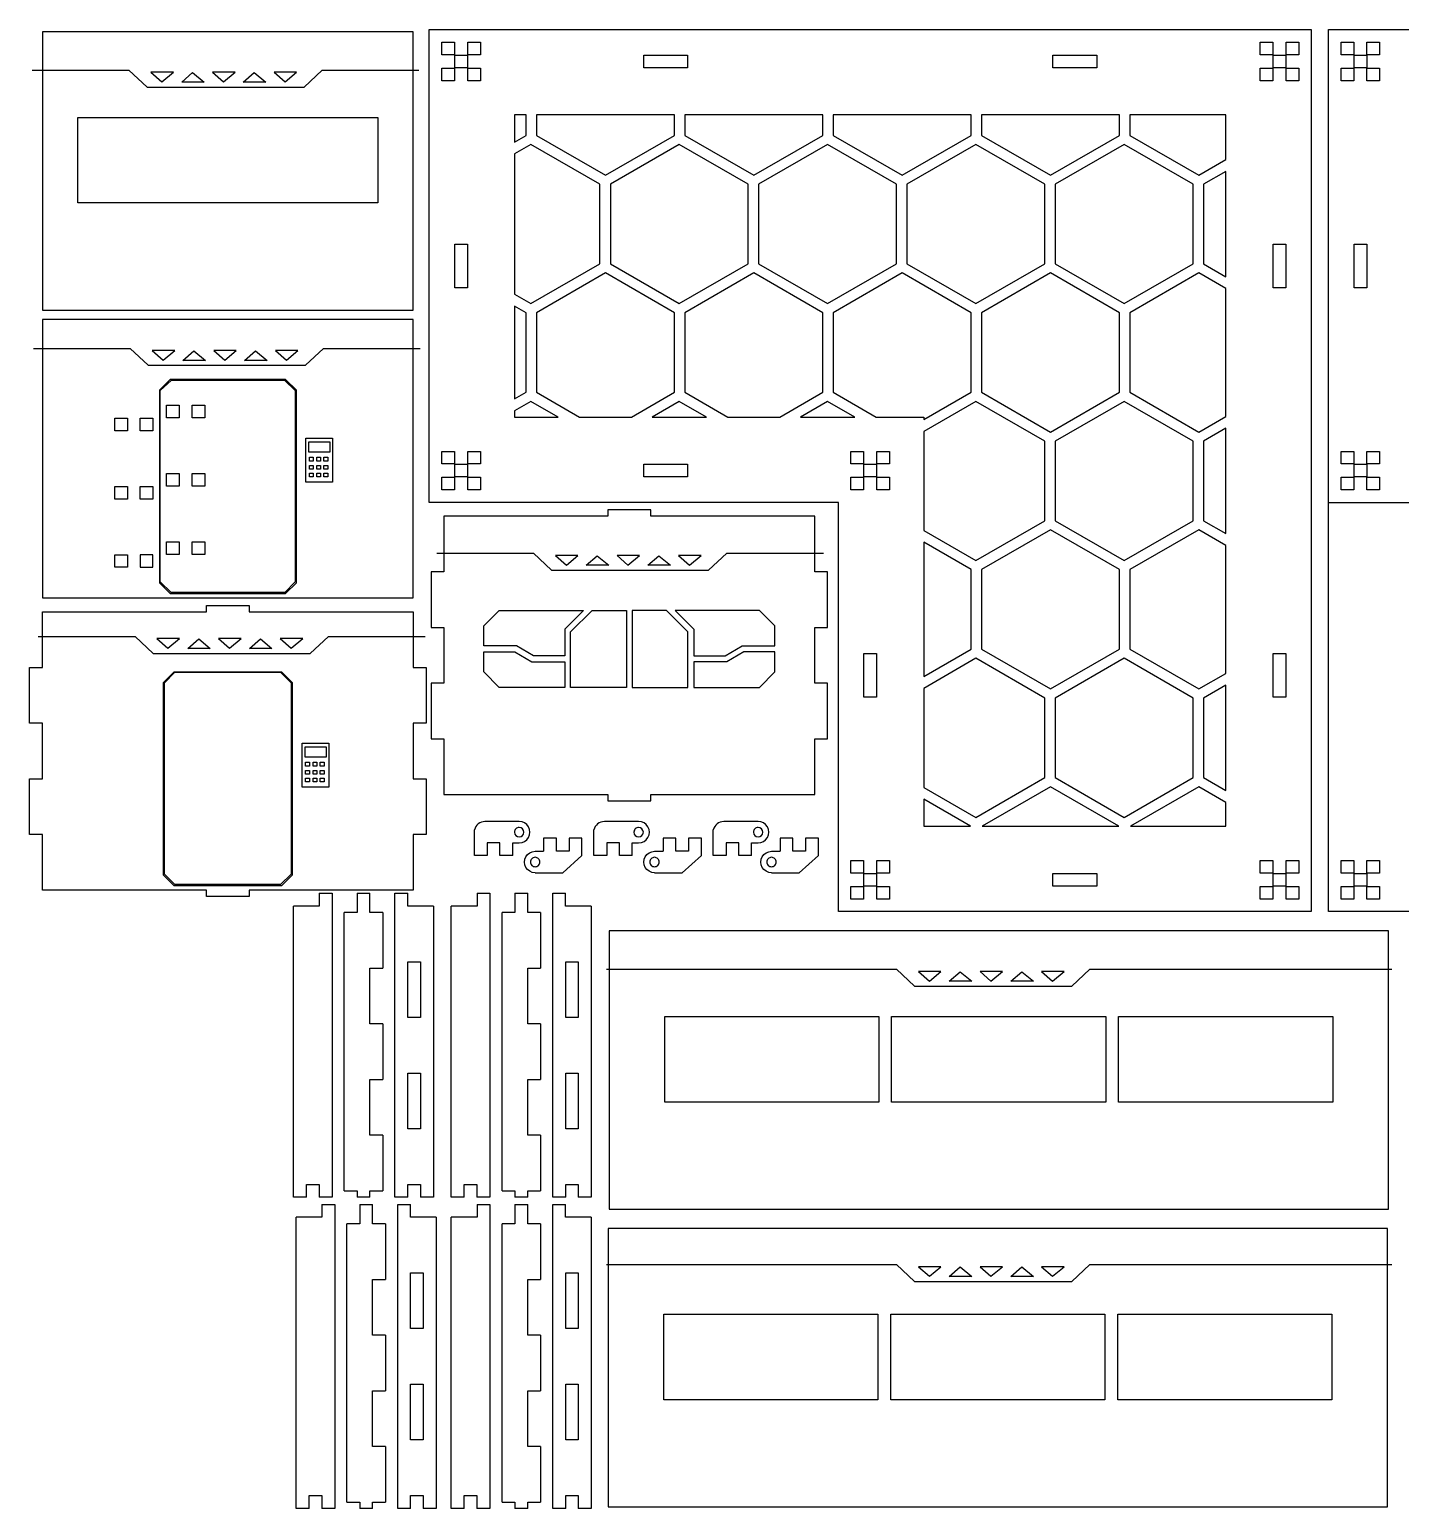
# Model space of a CAD drawing. Extents: x 74 to 584, y 66 to 413.
# Drawn here: x 73.7 to 393.8, y 67.6 to 413 of the extents above; entities that cross this region are included whole.
import ezdxf

# ---------------------------------------------------------------- set-up
doc = ezdxf.new("R2010")
doc.units = 0
for name, color, linetype in [('Découpe_1', 7, 'CONTINUOUS'), ('Découpe_2', 7, 'CONTINUOUS'), ('Découpe_3', 7, 'CONTINUOUS'), ('Découpe_4', 7, 'CONTINUOUS'), ('Gravure', 7, 'CONTINUOUS')]:
    doc.layers.add(name, color=color, linetype=linetype)

msp = doc.modelspace()

# ---------------------------------------------------------------- linework, layer by layer
at = {"layer": 'Découpe_1', "color": 5}
for points in [[(169.95, 410.05), (172.8996, 410.05)], [(172.8996, 407.1), (169.95, 407.1), (169.95, 410.05)], [(172.8996, 410.05), (172.8996, 407.1)], [(175.9996, 410.05), (178.9496, 410.05)], [(175.9996, 407.1), (175.9996, 410.05)], [(178.9496, 410.05), (178.9496, 407.1), (175.9996, 407.1)], [(361.0496, 410.05), (363.9996, 410.05)], [(361.0496, 407.1), (361.0496, 410.05)], [(363.9996, 410.05), (363.9996, 407.1)], [(367.0996, 410.05), (370.0496, 410.05)], [(367.0996, 407.1), (367.0996, 410.05)], [(370.0496, 410.05), (370.0496, 407.1)], [(379.95, 410.05), (382.9, 410.05)], [(382.9, 407.1), (379.95, 407.1), (379.95, 410.05)], [(382.9, 410.05), (382.9, 407.1)], [(386, 410.05), (388.95, 410.05)], [(386, 407.1), (386, 410.05)], [(388.95, 410.05), (388.95, 407.1), (386, 407.1)], [(172.9746, 404.075), (172.9746, 407.025)], [(172.9746, 407.025), (175.9246, 407.025), (175.9246, 404.075)], [(217.1246, 407.025), (227.3246, 407.025)], [(217.1246, 404.075), (217.1246, 407.025)], [(227.3246, 407.025), (227.3246, 404.075)], [(312.6746, 404.075), (312.6746, 407.025)], [(312.6746, 407.025), (322.8746, 407.025)], [(322.8746, 407.025), (322.8746, 404.075)], [(363.9996, 407.1), (361.0496, 407.1)], [(364.0746, 407.025), (367.0246, 407.025)], [(364.0746, 404.075), (364.0746, 407.025)], [(367.0246, 407.025), (367.0246, 404.075), (364.0746, 404.075)], [(370.0496, 407.1), (367.0996, 407.1)], [(382.975, 404.075), (382.975, 407.025)], [(382.975, 407.025), (385.925, 407.025), (385.925, 404.075)], [(169.95, 404), (172.8996, 404)], [(169.95, 401.05), (169.95, 404)], [(172.8996, 404), (172.8996, 401.05), (169.95, 401.05)], [(175.9246, 404.075), (172.9746, 404.075)], [(175.9996, 401.05), (175.9996, 404)], [(175.9996, 404), (178.9496, 404), (178.9496, 401.05)], [(178.9496, 401.05), (175.9996, 401.05)], [(227.3246, 404.075), (217.1246, 404.075)], [(322.8746, 404.075), (312.6746, 404.075)], [(361.0496, 401.05), (361.0496, 404)], [(361.0496, 404), (363.9996, 404), (363.9996, 401.05)], [(363.9996, 401.05), (361.0496, 401.05)], [(367.0996, 404), (370.0496, 404)], [(367.0996, 401.05), (367.0996, 404)], [(370.0496, 404), (370.0496, 401.05), (367.0996, 401.05)], [(379.95, 404), (382.9, 404)], [(379.95, 401.05), (379.95, 404)], [(382.9, 404), (382.9, 401.05), (379.95, 401.05)], [(385.925, 404.075), (382.975, 404.075)], [(386, 401.05), (386, 404)], [(386, 404), (388.95, 404), (388.95, 401.05)], [(388.95, 401.05), (386, 401.05)], [(172.9746, 362.875), (175.9246, 362.875)], [(172.9746, 352.675), (172.9746, 362.875)], [(175.9246, 362.875), (175.9246, 352.675)], [(364.0746, 362.875), (367.0246, 362.875)], [(364.0746, 352.675), (364.0746, 362.875)], [(367.0246, 362.875), (367.0246, 352.675)], [(382.975, 362.875), (385.925, 362.875)], [(382.975, 352.675), (382.975, 362.875)], [(385.925, 362.875), (385.925, 352.675)], [(175.9246, 352.675), (172.9746, 352.675)], [(367.0246, 352.675), (364.0746, 352.675)], [(385.925, 352.675), (382.975, 352.675)], [(105.650049, 325.278223), (108.650069, 325.278223)], [(105.650049, 322.328223), (105.650049, 325.278223)], [(108.650069, 325.278223), (108.650069, 322.328223)], [(111.650089, 322.328223), (111.650089, 325.278223)], [(111.650089, 325.278223), (114.650109, 325.278223)], [(114.650109, 325.278223), (114.650109, 322.328223)], [(93.591056, 322.26328), (96.541056, 322.26328)], [(93.591056, 319.31326), (93.591056, 322.26328)], [(96.541056, 322.26328), (96.541056, 319.31326)], [(99.541056, 322.26328), (102.49104, 322.26328)], [(99.541056, 319.31326), (99.541056, 322.26328)], [(102.49104, 322.26328), (102.49104, 319.31326)], [(108.650069, 322.328223), (105.650049, 322.328223)], [(114.650109, 322.328223), (111.650089, 322.328223)], [(96.541056, 319.31326), (93.591056, 319.31326)], [(102.49104, 319.31326), (99.541056, 319.31326)], [(169.95, 311.55), (169.95, 314.5), (172.8996, 314.5)], [(172.8996, 314.5), (172.8996, 311.55)], [(175.9996, 311.55), (175.9996, 314.5)], [(175.9996, 314.5), (178.9496, 314.5), (178.9496, 311.55)], [(265.49961, 314.5), (268.44961, 314.5)], [(265.49961, 311.55), (265.49961, 314.5)], [(268.44961, 314.5), (268.44961, 311.55), (265.49961, 311.55)], [(271.54961, 311.55), (271.54961, 314.5)], [(271.54961, 314.5), (274.49961, 314.5), (274.49961, 311.55)], [(379.95, 311.55), (379.95, 314.5), (382.9, 314.5)], [(382.9, 314.5), (382.9, 311.55)], [(386, 311.55), (386, 314.5)], [(386, 314.5), (388.95, 314.5), (388.95, 311.55)], [(172.8996, 311.55), (169.95, 311.55)], [(172.9746, 308.525), (172.9746, 311.475), (175.9246, 311.475)], [(175.9246, 311.475), (175.9246, 308.525)], [(178.9496, 311.55), (175.9996, 311.55)], [(217.1246, 308.525), (217.1246, 311.475)], [(217.1246, 311.475), (227.3246, 311.475)], [(227.3246, 311.475), (227.3246, 308.525)], [(268.52461, 308.525), (268.52461, 311.475)], [(268.52461, 311.475), (271.47461, 311.475), (271.47461, 308.525)], [(274.49961, 311.55), (271.54961, 311.55)], [(382.9, 311.55), (379.95, 311.55)], [(382.975, 308.525), (382.975, 311.475), (385.925, 311.475)], [(385.925, 311.475), (385.925, 308.525)], [(388.95, 311.55), (386, 311.55)], [(105.650049, 309.328223), (108.650069, 309.328223)], [(105.650049, 306.378223), (105.650049, 309.328223)], [(108.650069, 309.328223), (108.650069, 306.378223)], [(111.650089, 309.328223), (114.650109, 309.328223)], [(111.650089, 306.378223), (111.650089, 309.328223)], [(114.650109, 309.328223), (114.650109, 306.378223)], [(169.95, 308.45), (172.8996, 308.45)], [(169.95, 305.5), (169.95, 308.45)], [(172.8996, 308.45), (172.8996, 305.5)], [(175.9246, 308.525), (172.9746, 308.525)], [(175.9996, 308.45), (178.9496, 308.45)], [(178.9496, 308.45), (178.9496, 305.5), (175.9996, 305.5), (175.9996, 308.45)], [(227.3246, 308.525), (217.1246, 308.525)], [(265.49961, 305.5), (265.49961, 308.45)], [(265.49961, 308.45), (268.44961, 308.45), (268.44961, 305.5)], [(271.47461, 308.525), (268.52461, 308.525)], [(271.54961, 305.5), (271.54961, 308.45), (274.49961, 308.45)], [(274.49961, 308.45), (274.49961, 305.5)], [(379.95, 305.5), (379.95, 308.45)], [(379.95, 308.45), (382.9, 308.45), (382.9, 305.5)], [(385.925, 308.525), (382.975, 308.525)], [(386, 308.45), (388.95, 308.45)], [(388.95, 305.5), (386, 305.5), (386, 308.45)], [(388.95, 308.45), (388.95, 305.5)], [(93.591056, 306.31326), (96.541056, 306.31326)], [(93.591056, 303.36326), (93.591056, 306.31326)], [(96.541056, 306.31326), (96.541056, 303.36326)], [(99.541056, 306.31326), (102.49104, 306.31326)], [(99.541056, 303.36326), (99.541056, 306.31326)], [(102.49104, 306.31326), (102.49104, 303.36326)], [(108.650069, 306.378223), (105.650049, 306.378223)], [(114.650109, 306.378223), (111.650089, 306.378223)], [(172.8996, 305.5), (169.95, 305.5)], [(268.44961, 305.5), (265.49961, 305.5)], [(274.49961, 305.5), (271.54961, 305.5)], [(382.9, 305.5), (379.95, 305.5)], [(96.541056, 303.36326), (93.591056, 303.36326)], [(102.49104, 303.36326), (99.541056, 303.36326)], [(93.591056, 290.36326), (96.541056, 290.36326)], [(93.591056, 287.41326), (93.591056, 290.36326)], [(96.541056, 290.36326), (96.541056, 287.41326)], [(99.541056, 287.41326), (102.49104, 287.41326), (102.49104, 290.36326), (99.541056, 290.36326), (99.541056, 287.41326)], [(105.650049, 293.378223), (108.650069, 293.378223)], [(105.650049, 290.428223), (105.650049, 293.378223)], [(108.650069, 290.428223), (105.650049, 290.428223)], [(108.650069, 293.378223), (108.650069, 290.428223)], [(111.650089, 293.378223), (114.650109, 293.378223)], [(111.650089, 290.428223), (111.650089, 293.378223)], [(114.650109, 290.428223), (111.650089, 290.428223)], [(114.650109, 293.378223), (114.650109, 290.428223)], [(96.541056, 287.41326), (93.591056, 287.41326)], [(183.34694, 277.36487), (179.74324, 273.76117)], [(183.34694, 277.36487), (203.06334, 277.36487)], [(203.06334, 277.36487), (198.64324, 272.94477)], [(200.04324, 272.36487), (205.04324, 277.36487)], [(205.04324, 277.36487), (213.04324, 277.36487)], [(213.04324, 277.36487), (213.04324, 259.36487)], [(222.44324, 277.36487), (214.44324, 277.36487)], [(214.44324, 277.36487), (214.44324, 259.36487)], [(227.44324, 272.36487), (222.44324, 277.36487)], [(244.13954, 277.36487), (224.42314, 277.36487)], [(224.42314, 277.36487), (228.84324, 272.94477)], [(244.13954, 277.36487), (247.74324, 273.76117)], [(187.38014, 269.06487), (179.74324, 269.06487), (179.74324, 273.76117)], [(198.64324, 272.94477), (198.64324, 266.76487)], [(228.84324, 272.94477), (228.84324, 266.76487)], [(247.74324, 269.06487), (247.74324, 273.76117)], [(200.04324, 259.36487), (200.04324, 272.36487)], [(227.44324, 259.36487), (227.44324, 272.36487)], [(179.74324, 267.66487), (187.00634, 267.66487)], [(179.74324, 262.96857), (179.74324, 267.66487)], [(187.00634, 267.66487), (191.00634, 265.36487)], [(191.38014, 266.76487), (187.38014, 269.06487)], [(198.64324, 266.76487), (191.38014, 266.76487)], [(228.84324, 266.76487), (236.10634, 266.76487), (240.10634, 269.06487)], [(240.48014, 267.66487), (236.48014, 265.36487)], [(240.10634, 269.06487), (247.74324, 269.06487)], [(247.74324, 267.66487), (240.48014, 267.66487)], [(247.74324, 262.96857), (247.74324, 267.66487)], [(268.52461, 267.325), (271.47461, 267.325)], [(268.52461, 257.125), (268.52461, 267.325)], [(271.47461, 267.325), (271.47461, 257.125)], [(364.0746, 257.125), (364.0746, 267.325)], [(364.0746, 267.325), (367.0246, 267.325)], [(367.0246, 267.325), (367.0246, 257.125)], [(179.74324, 262.96857), (183.34694, 259.36487)], [(191.00634, 265.36487), (198.64324, 265.36487)], [(198.64324, 265.36487), (198.64324, 259.36487)], [(228.84324, 265.36487), (228.84324, 259.36487)], [(236.48014, 265.36487), (228.84324, 265.36487)], [(247.74324, 262.96857), (244.13954, 259.36487)], [(198.64324, 259.36487), (183.34694, 259.36487)], [(213.04324, 259.36487), (200.04324, 259.36487)], [(214.44324, 259.36487), (227.44324, 259.36487)], [(228.84324, 259.36487), (244.13954, 259.36487)], [(271.47461, 257.125), (268.52461, 257.125)], [(367.0246, 257.125), (364.0746, 257.125)], [(265.49961, 216), (265.49961, 218.95), (268.44961, 218.95)], [(268.44961, 218.95), (268.44961, 216)], [(271.54961, 216), (271.54961, 218.95)], [(271.54961, 218.95), (274.49961, 218.95), (274.49961, 216)], [(361.0496, 216), (361.0496, 218.95)], [(361.0496, 218.95), (363.9996, 218.95), (363.9996, 216)], [(367.0996, 216), (367.0996, 218.95)], [(367.0996, 218.95), (370.0496, 218.95), (370.0496, 216)], [(379.95, 216), (379.95, 218.95), (382.9, 218.95)], [(382.9, 218.95), (382.9, 216)], [(386, 216), (386, 218.95)], [(386, 218.95), (388.95, 218.95), (388.95, 216)], [(268.44961, 216), (265.49961, 216)], [(268.52461, 215.925), (271.47461, 215.925)], [(271.47461, 212.975), (268.52461, 212.975), (268.52461, 215.925)], [(271.47461, 215.925), (271.47461, 212.975)], [(274.49961, 216), (271.54961, 216)], [(312.6746, 215.925), (322.8746, 215.925)], [(312.6746, 212.975), (312.6746, 215.925)], [(322.8746, 215.925), (322.8746, 212.975)], [(363.9996, 216), (361.0496, 216)], [(364.0746, 215.925), (367.0246, 215.925)], [(364.0746, 212.975), (364.0746, 215.925)], [(367.0246, 215.925), (367.0246, 212.975), (364.0746, 212.975)], [(370.0496, 216), (367.0996, 216)], [(382.9, 216), (379.95, 216)], [(382.975, 212.975), (382.975, 215.925), (385.925, 215.925)], [(385.925, 215.925), (385.925, 212.975)], [(388.95, 216), (386, 216)], [(265.49961, 212.9), (268.44961, 212.9)], [(268.44961, 209.95), (265.49961, 209.95), (265.49961, 212.9)], [(268.44961, 212.9), (268.44961, 209.95)], [(271.54961, 209.95), (271.54961, 212.9), (274.49961, 212.9)], [(274.49961, 212.9), (274.49961, 209.95)], [(322.8746, 212.975), (312.6746, 212.975)], [(361.0496, 212.9), (363.9996, 212.9)], [(361.0496, 209.95), (361.0496, 212.9)], [(363.9996, 212.9), (363.9996, 209.95), (361.0496, 209.95)], [(367.0996, 212.9), (370.0496, 212.9)], [(367.0996, 209.95), (367.0996, 212.9)], [(370.0496, 212.9), (370.0496, 209.95), (367.0996, 209.95)], [(379.95, 209.95), (379.95, 212.9)], [(379.95, 212.9), (382.9, 212.9), (382.9, 209.95)], [(385.925, 212.975), (382.975, 212.975)], [(386, 212.9), (388.95, 212.9)], [(388.95, 209.95), (386, 209.95), (386, 212.9)], [(388.95, 212.9), (388.95, 209.95)], [(274.49961, 209.95), (271.54961, 209.95)], [(382.9, 209.95), (379.95, 209.95)]]:
    msp.add_lwpolyline(points, dxfattribs=at)
for points in [[(84.991056, 392.5), (154.99067, 392.5), (154.99067, 372.5), (84.991056, 372.5), (84.991056, 392.5)], [(107.62525, 262.900454), (132.29274, 262.900454), (134.759495, 260.420407), (134.759495, 215.779568), (132.29274, 213.299521), (107.62525, 213.299521), (105.158498, 215.779568), (105.158498, 260.420407), (107.62525, 262.900454)], [(272, 162.5), (222, 162.5), (222, 182.5), (272, 182.5), (272, 162.5)], [(325, 162.5), (275, 162.5), (275, 182.5), (325, 182.5), (325, 162.5)], [(328, 162.5), (328, 182.5), (378, 182.5), (378, 162.5), (328, 162.5)], [(221.78381, 112.98294), (271.78354, 112.98294), (271.78354, 92.98294), (221.78381, 92.98294), (221.78381, 112.98294)], [(274.78354, 112.98294), (324.78354, 112.98294), (324.78354, 92.98294), (274.78354, 92.98294), (274.78354, 112.98294)], [(327.78354, 92.98294), (327.78354, 112.98294), (377.78354, 112.98294), (377.78354, 92.98294), (327.78354, 92.98294)]]:
    msp.add_lwpolyline(points, close=True, dxfattribs=at)
at = {"layer": 'Découpe_2', "color": 6}
for points in [[(163.29061, 347.5), (163.29061, 347.5)], [(133.29083, 281.51276), (106.79102, 281.51276), (104.19102, 284.01276), (104.20002, 328.677764), (106.80002, 331.11284), (133.21754, 331.11284), (135.69083, 328.677764), (135.69083, 284.01276), (133.29083, 281.51276)], [(107.491, 263.00658), (132.4908, 263.00658), (134.99079, 260.50658), (134.99079, 215.50658), (132.4908, 213.00658), (107.491, 213.00658), (104.99102, 215.50658), (104.99102, 260.50658), (107.491, 263.00658)], [(209, 202.5), (209, 202.5)], [(208.78391, 132.98294), (208.78391, 132.98294)]]:
    msp.add_lwpolyline(points, close=True, dxfattribs=at)
for points in [[(188.033487, 228.0404), (180.022187, 228.0404)], [(215.919933, 228.0404), (207.908633, 228.0404)], [(243.806368, 228.0404), (235.795068, 228.0404)], [(186.533487, 220.0904), (183.533487, 220.0904), (183.533487, 223.0404), (180.583487, 223.0404), (180.583487, 220.0904), (177.583487, 220.0904), (177.583487, 226.0904)], [(214.419933, 220.0904), (211.419933, 220.0904), (211.419933, 223.0404), (208.469933, 223.0404), (208.469933, 220.0904), (205.469933, 220.0904), (205.469933, 226.0904)], [(242.306368, 220.0904), (239.306368, 220.0904), (239.306368, 223.0404), (236.356368, 223.0404), (236.356368, 220.0904), (233.356368, 220.0904), (233.356368, 226.0904)], [(186.533487, 223.0404), (188.033487, 223.0404)], [(186.533487, 220.0904), (186.533487, 223.0404)], [(191.736775, 221.08431), (193.736775, 221.08431)], [(193.736775, 224.13431), (193.736775, 221.08431)], [(196.736775, 224.13431), (193.736775, 224.13431)], [(196.736775, 221.08431), (196.736775, 224.13431)], [(199.686775, 221.08431), (196.736775, 221.08431)], [(199.686775, 224.13431), (199.686775, 221.08431)], [(202.686775, 224.13431), (199.686775, 224.13431)], [(202.686775, 220.08431), (202.686775, 224.13431)], [(214.419933, 223.0404), (215.919933, 223.0404)], [(214.419933, 220.0904), (214.419933, 223.0404)], [(219.623218, 221.08431), (221.623218, 221.08431)], [(221.623218, 224.13431), (221.623218, 221.08431)], [(224.623218, 224.13431), (221.623218, 224.13431)], [(224.623218, 221.08431), (224.623218, 224.13431)], [(227.573218, 221.08431), (224.623218, 221.08431)], [(227.573218, 224.13431), (227.573218, 221.08431)], [(230.573218, 224.13431), (227.573218, 224.13431)], [(230.573218, 220.08431), (230.573218, 224.13431)], [(242.306368, 223.0404), (243.806368, 223.0404)], [(242.306368, 220.0904), (242.306368, 223.0404)], [(246.945212, 221.08431), (248.945212, 221.08431)], [(248.945212, 224.13431), (248.945212, 221.08431)], [(251.945212, 224.13431), (248.945212, 224.13431)], [(251.945212, 221.08431), (251.945212, 224.13431)], [(254.895212, 221.08431), (251.945212, 221.08431)], [(254.895212, 224.13431), (254.895212, 221.08431)], [(257.895212, 224.13431), (254.895212, 224.13431)], [(257.895212, 220.08431), (257.895212, 224.13431)], [(198.186775, 216.08431), (202.686775, 220.08431)], [(226.073218, 216.08431), (230.573218, 220.08431)], [(253.395212, 216.08431), (257.895212, 220.08431)], [(191.736775, 216.08431), (198.186775, 216.08431)], [(219.623218, 216.08431), (226.073218, 216.08431)], [(246.945212, 216.08431), (253.395212, 216.08431)], [(144.321757, 211.280152), (144.321757, 140.280152), (141.296757, 140.280152)], [(141.321757, 211.280152), (144.321757, 211.280152)], [(141.321757, 211.280152), (141.321757, 208.280152)], [(150.161688, 211.280152), (153.161688, 211.280152)], [(150.161688, 211.280152), (150.161688, 206.780152)], [(153.161688, 206.780152), (153.161688, 211.280152)], [(159.001627, 211.280152), (162.001627, 211.280152)], [(162.026627, 140.280152), (159.001627, 140.280152), (159.001627, 211.280152)], [(162.001627, 208.280152), (162.001627, 211.280152)], [(181.177031, 211.280152), (181.177031, 140.280152), (178.152031, 140.280152)], [(178.177031, 211.280152), (181.177031, 211.280152)], [(178.177031, 211.280152), (178.177031, 208.280152)], [(187.016962, 211.280152), (190.016962, 211.280152)], [(187.016962, 211.280152), (187.016962, 206.780152)], [(190.016962, 206.780152), (190.016962, 211.280152)], [(195.856901, 211.280152), (198.856901, 211.280152)], [(198.881901, 140.280152), (195.856901, 140.280152), (195.856901, 211.280152)], [(198.856901, 208.280152), (198.856901, 211.280152)], [(138.346757, 140.280152), (135.321757, 140.280152), (135.321757, 208.280152)], [(141.321757, 208.280152), (135.321757, 208.280152)], [(168.001627, 208.280152), (162.001627, 208.280152)], [(168.001627, 208.280152), (168.001627, 140.280152), (164.976627, 140.280152)], [(175.202031, 140.280152), (172.177031, 140.280152), (172.177031, 208.280152)], [(178.177031, 208.280152), (172.177031, 208.280152)], [(204.856901, 208.280152), (198.856901, 208.280152)], [(204.856901, 208.280152), (204.856901, 140.280152), (201.831901, 140.280152)], [(147.161688, 141.780152), (147.161688, 206.780152)], [(150.161688, 206.780152), (147.161688, 206.780152)], [(156.161688, 206.780152), (153.161688, 206.780152)], [(156.161688, 206.780152), (156.161688, 193.780152)], [(184.016962, 141.780152), (184.016962, 206.780152)], [(187.016962, 206.780152), (184.016962, 206.780152)], [(193.016962, 206.780152), (190.016962, 206.780152)], [(193.016962, 206.780152), (193.016962, 193.780152)], [(153.161688, 193.780152), (156.161688, 193.780152)], [(153.161688, 180.780152), (153.161688, 193.780152)], [(190.016962, 193.780152), (193.016962, 193.780152)], [(190.016962, 180.780152), (190.016962, 193.780152)], [(156.161688, 180.780152), (153.161688, 180.780152)], [(156.161688, 180.780152), (156.161688, 167.780152)], [(193.016962, 180.780152), (190.016962, 180.780152)], [(193.016962, 180.780152), (193.016962, 167.780152)], [(153.161688, 167.780152), (156.161688, 167.780152)], [(153.161688, 154.78019), (153.161688, 167.780152)], [(190.016962, 167.780152), (193.016962, 167.780152)], [(190.016962, 154.78019), (190.016962, 167.780152)], [(156.161688, 154.78019), (153.161688, 154.78019)], [(156.161688, 154.78019), (156.161688, 141.780152)], [(193.016962, 154.78019), (190.016962, 154.78019)], [(193.016962, 154.78019), (193.016962, 141.780152)], [(138.346757, 143.280152), (141.296757, 143.280152)], [(138.346757, 140.280152), (138.346757, 143.280152)], [(141.296757, 143.280152), (141.296757, 140.280152)], [(147.161688, 141.780152), (150.161688, 141.780152)], [(150.161688, 141.780152), (150.161688, 140.280152)], [(153.161688, 141.780152), (156.161688, 141.780152)], [(153.161688, 140.280152), (153.161688, 141.780152)], [(162.026627, 143.280152), (164.976627, 143.280152)], [(162.026627, 140.280152), (162.026627, 143.280152)], [(164.976627, 143.280152), (164.976627, 140.280152)], [(175.202031, 143.280152), (178.152031, 143.280152)], [(175.202031, 140.280152), (175.202031, 143.280152)], [(178.152031, 143.280152), (178.152031, 140.280152)], [(184.016962, 141.780152), (187.016962, 141.780152)], [(187.016962, 141.780152), (187.016962, 140.280152)], [(190.016962, 141.780152), (193.016962, 141.780152)], [(190.016962, 140.280152), (190.016962, 141.780152)], [(198.881901, 143.280152), (201.831901, 143.280152)], [(198.881901, 140.280152), (198.881901, 143.280152)], [(201.831901, 143.280152), (201.831901, 140.280152)], [(144.966323, 138.62365), (144.966323, 67.62365), (141.941323, 67.62365)], [(141.966323, 138.62365), (144.966323, 138.62365)], [(141.966323, 138.62365), (141.966323, 135.62365)], [(153.161688, 140.280152), (150.161688, 140.280152)], [(150.806254, 138.62365), (153.806254, 138.62365)], [(150.806254, 138.62365), (150.806254, 134.12365)], [(153.806254, 134.12365), (153.806254, 138.62365)], [(159.646193, 138.62365), (162.646193, 138.62365)], [(162.671193, 67.62365), (159.646193, 67.62365), (159.646193, 138.62365)], [(162.646193, 135.62365), (162.646193, 138.62365)], [(181.177031, 138.62365), (181.177031, 67.62365), (178.152031, 67.62365)], [(178.177031, 138.62365), (181.177031, 138.62365)], [(178.177031, 138.62365), (178.177031, 135.62365)], [(190.016962, 140.280152), (187.016962, 140.280152)], [(187.016962, 138.62365), (190.016962, 138.62365)], [(187.016962, 138.62365), (187.016962, 134.12365)], [(190.016962, 134.12365), (190.016962, 138.62365)], [(195.856901, 138.62365), (198.856901, 138.62365)], [(198.881901, 67.62365), (195.856901, 67.62365), (195.856901, 138.62365)], [(198.856901, 135.62365), (198.856901, 138.62365)], [(138.991323, 67.62365), (135.966323, 67.62365), (135.966323, 135.62365)], [(141.966323, 135.62365), (135.966323, 135.62365)], [(168.646193, 135.62365), (162.646193, 135.62365)], [(168.646193, 135.62365), (168.646193, 67.62365), (165.621193, 67.62365)], [(175.202031, 67.62365), (172.177031, 67.62365), (172.177031, 135.62365)], [(178.177031, 135.62365), (172.177031, 135.62365)], [(204.856901, 135.62365), (198.856901, 135.62365)], [(204.856901, 135.62365), (204.856901, 67.62365), (201.831901, 67.62365)], [(147.806254, 69.12365), (147.806254, 134.12365)], [(150.806254, 134.12365), (147.806254, 134.12365)], [(156.806254, 134.12365), (153.806254, 134.12365)], [(156.806254, 134.12365), (156.806254, 121.12365)], [(184.016962, 69.12365), (184.016962, 134.12365)], [(187.016962, 134.12365), (184.016962, 134.12365)], [(193.016962, 134.12365), (190.016962, 134.12365)], [(193.016962, 134.12365), (193.016962, 121.12365)], [(153.806254, 121.12365), (156.806254, 121.12365)], [(153.806254, 108.12365), (153.806254, 121.12365)], [(190.016962, 121.12365), (193.016962, 121.12365)], [(190.016962, 108.12365), (190.016962, 121.12365)], [(156.806254, 108.12365), (153.806254, 108.12365)], [(156.806254, 108.12365), (156.806254, 95.12365)], [(193.016962, 108.12365), (190.016962, 108.12365)], [(193.016962, 108.12365), (193.016962, 95.12365)], [(153.806254, 95.12365), (156.806254, 95.12365)], [(153.806254, 82.123688), (153.806254, 95.12365)], [(190.016962, 95.12365), (193.016962, 95.12365)], [(190.016962, 82.123688), (190.016962, 95.12365)], [(156.806254, 82.123688), (153.806254, 82.123688)], [(156.806254, 82.123688), (156.806254, 69.12365)], [(193.016962, 82.123688), (190.016962, 82.123688)], [(193.016962, 82.123688), (193.016962, 69.12365)], [(138.991323, 70.62365), (141.941323, 70.62365)], [(138.991323, 67.62365), (138.991323, 70.62365)], [(141.941323, 70.62365), (141.941323, 67.62365)], [(147.806254, 69.12365), (150.806254, 69.12365)], [(150.806254, 69.12365), (150.806254, 67.62365)], [(153.806254, 69.12365), (156.806254, 69.12365)], [(153.806254, 67.62365), (153.806254, 69.12365)], [(162.671193, 70.62365), (165.621193, 70.62365)], [(162.671193, 67.62365), (162.671193, 70.62365)], [(165.621193, 70.62365), (165.621193, 67.62365)], [(175.202031, 70.62365), (178.152031, 70.62365)], [(175.202031, 67.62365), (175.202031, 70.62365)], [(178.152031, 70.62365), (178.152031, 67.62365)], [(184.016962, 69.12365), (187.016962, 69.12365)], [(187.016962, 69.12365), (187.016962, 67.62365)], [(190.016962, 69.12365), (193.016962, 69.12365)], [(190.016962, 67.62365), (190.016962, 69.12365)], [(198.881901, 70.62365), (201.831901, 70.62365)], [(198.881901, 67.62365), (198.881901, 70.62365)], [(201.831901, 70.62365), (201.831901, 67.62365)], [(153.806254, 67.62365), (150.806254, 67.62365)], [(190.016962, 67.62365), (187.016962, 67.62365)]]:
    msp.add_lwpolyline(points, dxfattribs=at)
at = {"layer": 'Découpe_2', "color": 5}
for points in [[(189.133497, 225.540398), (189.133497, 225.540398)], [(217.019943, 225.540398), (217.019943, 225.540398)], [(244.906378, 225.540398), (244.906378, 225.540398)], [(190.636775, 218.584309), (190.636775, 218.584309)], [(218.523218, 218.584309), (218.523218, 218.584309)], [(245.845212, 218.584309), (245.845212, 218.584309)]]:
    msp.add_lwpolyline(points, close=True, dxfattribs=at)
for points in [[(162.026627, 182.280152), (162.026627, 195.280152)], [(162.026627, 195.280152), (164.976627, 195.280152)], [(164.976627, 195.280152), (164.976627, 182.280152)], [(198.881901, 182.280152), (198.881901, 195.280152)], [(198.881901, 195.280152), (201.831901, 195.280152)], [(201.831901, 195.280152), (201.831901, 182.280152)], [(164.976627, 182.280152), (162.026627, 182.280152)], [(201.831901, 182.280152), (198.881901, 182.280152)], [(162.026627, 169.280152), (164.976627, 169.280152)], [(162.026627, 156.28019), (162.026627, 169.280152)], [(164.976627, 169.280152), (164.976627, 156.28019)], [(198.881901, 169.280152), (201.831901, 169.280152)], [(198.881901, 156.28019), (198.881901, 169.280152)], [(201.831901, 169.280152), (201.831901, 156.28019)], [(164.976627, 156.28019), (162.026627, 156.28019)], [(201.831901, 156.28019), (198.881901, 156.28019)], [(162.671193, 109.62365), (162.671193, 122.62365)], [(162.671193, 122.62365), (165.621193, 122.62365)], [(165.621193, 122.62365), (165.621193, 109.62365)], [(198.881901, 109.62365), (198.881901, 122.62365)], [(198.881901, 122.62365), (201.831901, 122.62365)], [(201.831901, 122.62365), (201.831901, 109.62365)], [(165.621193, 109.62365), (162.671193, 109.62365)], [(201.831901, 109.62365), (198.881901, 109.62365)], [(162.671193, 96.62365), (165.621193, 96.62365)], [(162.671193, 83.623688), (162.671193, 96.62365)], [(165.621193, 96.62365), (165.621193, 83.623688)], [(198.881901, 96.62365), (201.831901, 96.62365)], [(198.881901, 83.623688), (198.881901, 96.62365)], [(201.831901, 96.62365), (201.831901, 83.623688)], [(165.621193, 83.623688), (162.671193, 83.623688)], [(201.831901, 83.623688), (198.881901, 83.623688)]]:
    msp.add_lwpolyline(points, dxfattribs=at)
at = {"layer": 'Découpe_2', "color": 6}
for points in [[(163.29061, 412.5), (134.42415, 412.5), (105.55769, 412.5), (76.691058, 412.5)], [(76.691058, 412.5), (76.691058, 390.833333), (76.691058, 369.166667), (76.691058, 347.5)], [(163.29061, 347.5), (163.29061, 369.166667), (163.29061, 390.833333), (163.29061, 412.5)], [(76.691058, 347.5), (105.55769, 347.5), (134.42415, 347.5), (163.29061, 347.5)], [(180.022187, 228.0404), (178.853403, 228.040377), (177.840619, 227.230548), (177.583487, 226.0904)], [(190.198551, 226.7904), (189.751969, 227.563903), (188.926651, 228.0404), (188.033487, 228.0404)], [(207.908633, 228.0404), (206.739849, 228.040377), (205.727065, 227.230548), (205.469933, 226.0904)], [(218.084997, 226.7904), (217.638415, 227.563903), (216.813097, 228.0404), (215.919933, 228.0404)], [(235.795068, 228.0404), (234.626284, 228.040377), (233.6135, 227.230548), (233.356368, 226.0904)], [(245.971432, 226.7904), (245.52485, 227.563903), (244.699532, 228.0404), (243.806368, 228.0404)], [(190.198551, 224.2904), (190.645132, 225.063903), (190.645132, 226.016897), (190.198551, 226.7904)], [(218.084997, 224.2904), (218.531578, 225.063903), (218.531578, 226.016897), (218.084997, 226.7904)], [(245.971432, 224.2904), (246.418013, 225.063903), (246.418013, 226.016897), (245.971432, 226.7904)], [(188.033487, 223.0404), (188.926651, 223.0404), (189.751969, 223.516897), (190.198551, 224.2904)], [(189.571711, 219.83431), (190.018293, 220.607813), (190.843611, 221.08431), (191.736775, 221.08431)], [(215.919933, 223.0404), (216.813097, 223.0404), (217.638415, 223.516897), (218.084997, 224.2904)], [(217.458154, 219.83431), (217.904736, 220.607813), (218.730054, 221.08431), (219.623218, 221.08431)], [(243.806368, 223.0404), (244.699532, 223.0404), (245.52485, 223.516897), (245.971432, 224.2904)], [(244.780148, 219.83431), (245.22673, 220.607813), (246.052048, 221.08431), (246.945212, 221.08431)], [(189.571711, 217.33431), (189.12513, 218.107813), (189.12513, 219.060807), (189.571711, 219.83431)], [(217.458154, 217.33431), (217.011573, 218.107813), (217.011573, 219.060807), (217.458154, 219.83431)], [(244.780148, 217.33431), (244.333567, 218.107813), (244.333567, 219.060807), (244.780148, 219.83431)], [(191.736775, 216.08431), (190.843611, 216.08431), (190.018293, 216.560807), (189.571711, 217.33431)], [(219.623218, 216.08431), (218.730054, 216.08431), (217.904736, 216.560807), (217.458154, 217.33431)], [(246.945212, 216.08431), (246.052048, 216.08431), (245.22673, 216.560807), (244.780148, 217.33431)], [(209, 202.5), (209, 177.39017), (209, 160.46236), (209, 137.5)], [(391, 202.5), (330.74394, 202.5), (263.52067, 202.5), (209, 202.5)], [(391, 137.5), (391, 159.16667), (391, 180.83333), (391, 202.5)], [(209, 137.5), (272.79836, 137.5), (325.93384, 137.5), (391, 137.5)], [(208.78391, 132.98294), (208.78391, 111.31627), (208.78391, 89.64961), (208.78391, 67.98294)], [(390.78354, 132.98294), (330.117, 132.98294), (269.45045, 132.98294), (208.78391, 132.98294)], [(390.78354, 67.98294), (390.78354, 89.64961), (390.78354, 111.31627), (390.78354, 132.98294)], [(208.78391, 67.98294), (269.45045, 67.98294), (330.117, 67.98294), (390.78354, 67.98294)]]:
    msp.add_open_spline(points, degree=3, dxfattribs=at)
at = {"layer": 'Découpe_2', "color": 5}
for points in [[(187.25568, 226.318215), (187.04939, 226.111925), (186.933497, 225.832136), (186.933497, 225.540398)], [(186.933497, 225.540398), (186.933497, 224.932885), (187.425984, 224.440398), (188.033497, 224.440398)], [(188.033497, 226.640398), (187.741759, 226.640398), (187.46197, 226.524505), (187.25568, 226.318215)], [(189.133497, 225.540398), (189.133497, 226.147911), (188.64101, 226.640398), (188.033497, 226.640398)], [(188.033497, 224.440398), (188.64101, 224.440398), (189.133497, 224.932885), (189.133497, 225.540398)], [(215.142126, 226.318215), (214.935836, 226.111925), (214.819943, 225.832136), (214.819943, 225.540398)], [(214.819943, 225.540398), (214.819943, 224.932885), (215.31243, 224.440398), (215.919943, 224.440398)], [(215.919943, 226.640398), (215.628205, 226.640398), (215.348416, 226.524505), (215.142126, 226.318215)], [(217.019943, 225.540398), (217.019943, 226.147911), (216.527456, 226.640398), (215.919943, 226.640398)], [(215.919943, 224.440398), (216.527456, 224.440398), (217.019943, 224.932885), (217.019943, 225.540398)], [(243.028561, 226.318215), (242.822271, 226.111925), (242.706378, 225.832136), (242.706378, 225.540398)], [(242.706378, 225.540398), (242.706378, 224.932885), (243.198865, 224.440398), (243.806378, 224.440398)], [(243.806378, 226.640398), (243.51464, 226.640398), (243.234851, 226.524505), (243.028561, 226.318215)], [(244.906378, 225.540398), (244.906378, 226.147911), (244.413891, 226.640398), (243.806378, 226.640398)], [(243.806378, 224.440398), (244.413891, 224.440398), (244.906378, 224.932885), (244.906378, 225.540398)], [(190.958958, 219.362126), (190.752668, 219.155836), (190.636775, 218.876047), (190.636775, 218.584309)], [(190.636775, 218.584309), (190.636775, 218.292571), (190.752668, 218.012782), (190.958958, 217.806492)], [(191.736775, 219.684309), (191.445037, 219.684309), (191.165248, 219.568416), (190.958958, 219.362126)], [(190.958958, 217.806492), (191.165248, 217.600202), (191.445037, 217.484309), (191.736775, 217.484309)], [(192.514592, 219.362126), (192.308302, 219.568416), (192.028513, 219.684309), (191.736775, 219.684309)], [(191.736775, 217.484309), (192.028513, 217.484309), (192.308302, 217.600202), (192.514592, 217.806492)], [(192.836775, 218.584309), (192.836775, 218.876047), (192.720882, 219.155836), (192.514592, 219.362126)], [(192.514592, 217.806492), (192.720882, 218.012782), (192.836775, 218.292571), (192.836775, 218.584309)], [(218.845401, 219.362126), (218.639111, 219.155836), (218.523218, 218.876047), (218.523218, 218.584309)], [(218.523218, 218.584309), (218.523218, 218.292571), (218.639111, 218.012782), (218.845401, 217.806492)], [(219.623218, 219.684309), (219.33148, 219.684309), (219.051691, 219.568416), (218.845401, 219.362126)], [(218.845401, 217.806492), (219.051691, 217.600202), (219.33148, 217.484309), (219.623218, 217.484309)], [(220.401035, 219.362126), (220.194745, 219.568416), (219.914956, 219.684309), (219.623218, 219.684309)], [(219.623218, 217.484309), (219.914956, 217.484309), (220.194745, 217.600202), (220.401035, 217.806492)], [(220.723218, 218.584309), (220.723218, 218.876047), (220.607325, 219.155836), (220.401035, 219.362126)], [(220.401035, 217.806492), (220.607325, 218.012782), (220.723218, 218.292571), (220.723218, 218.584309)], [(246.167395, 219.362126), (245.961105, 219.155836), (245.845212, 218.876047), (245.845212, 218.584309)], [(245.845212, 218.584309), (245.845212, 218.292571), (245.961105, 218.012782), (246.167395, 217.806492)], [(246.945212, 219.684309), (246.653474, 219.684309), (246.373685, 219.568416), (246.167395, 219.362126)], [(246.167395, 217.806492), (246.373685, 217.600202), (246.653474, 217.484309), (246.945212, 217.484309)], [(247.723029, 219.362126), (247.516739, 219.568416), (247.23695, 219.684309), (246.945212, 219.684309)], [(246.945212, 217.484309), (247.23695, 217.484309), (247.516739, 217.600202), (247.723029, 217.806492)], [(248.045212, 218.584309), (248.045212, 218.876047), (247.929319, 219.155836), (247.723029, 219.362126)], [(247.723029, 217.806492), (247.929319, 218.012782), (248.045212, 218.292571), (248.045212, 218.584309)]]:
    msp.add_open_spline(points, degree=3, dxfattribs=at)
at = {"layer": 'Découpe_3', "color": 2}
msp.add_lwpolyline([(106.49101, 281.31326), (133.49079, 281.31326), (135.99077, 283.81326), (135.99077, 328.813324), (133.49079, 331.313344), (106.49101, 331.313344), (103.99103, 328.813324), (103.99103, 283.81326), (106.49101, 281.31326)], close=True, dxfattribs=at)
at = {"layer": 'Découpe_4', "color": 4}
for points in [[(373, 207), (262.54961, 207), (262.54961, 302.55), (167, 302.55), (167, 413), (373, 413), (373, 207)], [(163.29061, 280.31326), (163.29061, 345.31344), (76.691058, 345.31344), (76.691058, 280.31326), (163.29061, 280.31326)], [(257.04324, 247.36487), (260.04324, 247.36487), (260.04324, 260.36487), (257.04324, 260.36487), (257.04324, 273.36487), (260.04324, 273.36487), (260.04324, 286.36487), (257.04324, 286.36487), (257.04324, 299.36487), (218.74324, 299.36487), (218.74324, 300.86487), (208.74324, 300.86487), (208.74324, 299.36487), (170.44324, 299.36487), (170.44324, 286.36487), (167.44324, 286.36487), (167.44324, 273.36487), (170.44324, 273.36487), (170.44324, 260.36487), (167.44324, 260.36487), (167.44324, 247.36487), (170.44324, 247.36487), (170.44324, 234.36487), (208.74324, 234.36487), (208.74324, 232.86487), (218.74324, 232.86487), (218.74324, 234.36487), (257.04324, 234.36487), (257.04324, 247.36487)], [(114.99095, 278.50658), (124.99085, 278.50658), (124.99085, 277.00658), (163.29061, 277.00658), (163.29061, 264.00658), (166.29059, 264.00658), (166.29059, 251.00658), (163.29061, 251.00658), (163.29061, 238.00658), (166.29059, 238.00658), (166.29059, 225.00658), (163.29061, 225.00658), (163.29061, 212.00658), (124.99085, 212.00658), (124.99085, 210.50658), (114.99095, 210.50658), (114.99095, 212.00658), (76.691058, 212.00658), (76.691058, 225.00658), (73.691061, 225.00658), (73.691061, 238.00658), (76.691058, 238.00658), (76.691058, 251.00658), (73.691061, 251.00658), (73.691061, 264.00658), (76.691058, 264.00658), (76.691058, 277.00658), (114.99095, 277.00658), (114.99095, 278.50658)]]:
    msp.add_lwpolyline(points, close=True, dxfattribs=at)
for points in [[(377, 413), (583, 413), (583, 207), (472.55, 207)], [(472.55, 207), (377, 207)]]:
    msp.add_lwpolyline(points, dxfattribs=at)
msp.add_open_spline([(377, 207), (377, 275.66667), (377, 344.333333), (377, 413)], degree=3, dxfattribs=at)
at = {"layer": 'Gravure', "color": 3}
for points in [[(74.303583, 403.538994), (96.881506, 403.538994), (101.11486, 399.587824), (137.80375, 399.587824), (142.03709, 403.538994), (164.61487, 403.538994)], [(186.94962, 393.049983), (186.94962, 386.730852), (189.650024, 388.289686), (189.650024, 393.049983), (186.94962, 393.049983), (186.94962, 393.049983)], [(192.086395, 393.049983), (192.086395, 388.289686), (208.184088, 378.995646), (224.282328, 388.289686), (224.282328, 393.049983), (192.086395, 393.049983), (192.086395, 393.049983)], [(226.718699, 393.049983), (226.718699, 388.289686), (242.816943, 378.995646), (258.914633, 388.289686), (258.914633, 393.049983), (226.718699, 393.049983), (226.718699, 393.049983)], [(261.351006, 393.049983), (261.351006, 388.289686), (277.449247, 378.995646), (293.546951, 388.289686), (293.546951, 393.049983), (261.351006, 393.049983), (261.351006, 393.049983)], [(295.983319, 393.049983), (295.983319, 388.289686), (312.081557, 378.995646), (328.17923, 388.289686), (328.17923, 393.049983), (295.983319, 393.049983), (295.983319, 393.049983)], [(330.615626, 393.049983), (330.615626, 388.289686), (346.713864, 378.995646), (353.049527, 382.653511), (353.049527, 393.049983), (330.615626, 393.049983), (330.615626, 393.049983)], [(190.777259, 386.172469), (186.94962, 383.962647), (186.94962, 351.205577), (190.777259, 348.995757), (206.874949, 358.289797), (206.874949, 376.877878), (190.777259, 386.172469), (190.777259, 386.172469)], [(225.409563, 386.172469), (209.311323, 376.877878), (209.311323, 358.289797), (225.409563, 348.995757), (241.507256, 358.289797), (241.507256, 376.877878), (225.409563, 386.172469), (225.409563, 386.172469)], [(260.041868, 386.172469), (243.944178, 376.877878), (243.944178, 358.289797), (260.041868, 348.995757), (276.140111, 358.289797), (276.140111, 376.877878), (260.041868, 386.172469), (260.041868, 386.172469)], [(294.674175, 386.172469), (278.576482, 376.877878), (278.576482, 358.289797), (294.674175, 348.995757), (310.772412, 358.289797), (310.772412, 376.877878), (294.674175, 386.172469), (294.674175, 386.172469)], [(329.306482, 386.172469), (313.20878, 376.877878), (313.20878, 358.289797), (329.306482, 348.995757), (345.40472, 358.289797), (345.40472, 376.877878), (329.306482, 386.172469), (329.306482, 386.172469)], [(353.049527, 379.885309), (347.841087, 376.877878), (347.841087, 358.289797), (353.049527, 355.282917), (353.049527, 379.885309), (353.049527, 379.885309)], [(208.184088, 356.172027), (192.086395, 346.877987), (192.086395, 328.289906), (202.114103, 322.499939), (214.25407, 322.499939), (224.282328, 328.289906), (224.282328, 346.877987), (208.184088, 356.172027), (208.184088, 356.172027)], [(242.816392, 356.172027), (226.718699, 346.877987), (226.718699, 328.289906), (236.746961, 322.499939), (248.886924, 322.499939), (258.914633, 328.289906), (258.914633, 346.877987), (242.816392, 356.172027), (242.816392, 356.172027)], [(277.449247, 356.172027), (261.351006, 346.877987), (261.351006, 328.289906), (271.379265, 322.499939), (282.499475, 322.499939), (282.499475, 321.911243), (293.546951, 328.289906), (293.546951, 346.877987), (277.449247, 356.172027), (277.449247, 356.172027)], [(312.081557, 356.172027), (295.983319, 346.877987), (295.983319, 328.289906), (312.081557, 318.995315), (328.17923, 328.289906), (328.17923, 346.877987), (312.081557, 356.172027), (312.081557, 356.172027)], [(346.713864, 356.172027), (330.615626, 346.877987), (330.615626, 328.289906), (346.713864, 318.995315), (353.049527, 322.653177), (353.049527, 352.514162), (346.713864, 356.172027), (346.713864, 356.172027)], [(186.94962, 348.436824), (186.94962, 326.730518), (189.650024, 328.289906), (189.650024, 346.877987), (186.94962, 348.436824), (186.94962, 348.436824)], [(74.60612, 338.540016), (97.18406, 338.540016), (101.41741, 334.588846), (138.1063, 334.588846), (142.33963, 338.540016), (164.91742, 338.540016)], [(190.777259, 326.172135), (186.94962, 323.962313), (186.94962, 322.499939), (197.137732, 322.499939), (190.777259, 326.172135), (190.777259, 326.172135)], [(225.409563, 326.172135), (219.04909, 322.499939), (231.770037, 322.499939), (225.409563, 326.172135), (225.409563, 326.172135)], [(260.041868, 326.172135), (253.681395, 322.499939), (266.402341, 322.499939), (260.041868, 326.172135), (260.041868, 326.172135)], [(294.674175, 326.172135), (282.499475, 319.143038), (282.499475, 296.02452), (294.674175, 288.995423), (310.772412, 298.289463), (310.772412, 316.878095), (294.674175, 326.172135), (294.674175, 326.172135)], [(329.306482, 326.172135), (313.20878, 316.878095), (313.20878, 298.289463), (329.306482, 288.995423), (345.40472, 298.289463), (345.40472, 316.878095), (329.306482, 326.172135), (329.306482, 326.172135)], [(353.049527, 319.884975), (347.841087, 316.878095), (347.841087, 298.289463), (353.049527, 295.282583), (353.049527, 319.884975), (353.049527, 319.884975)], [(377, 302.55), (472.55, 302.55), (472.55, 207)], [(312.081557, 296.172244), (295.983319, 286.878203), (295.983319, 268.289572), (312.081557, 258.995531), (328.17923, 268.289572), (328.17923, 286.878203), (312.081557, 296.172244), (312.081557, 296.172244)], [(346.713864, 296.172244), (330.615626, 286.878203), (330.615626, 268.289572), (346.713864, 258.995531), (353.049527, 262.653396), (353.049527, 292.514381), (346.713864, 296.172244), (346.713864, 296.172244)], [(168.76889, 290.68889), (191.34667, 290.68889), (195.58, 286.73772), (232.26889, 286.73772), (236.50223, 290.68889), (259.08001, 290.68889)], [(282.499475, 293.256315), (282.499475, 261.91146), (293.546951, 268.289572), (293.546951, 286.878203), (282.499475, 293.256315), (282.499475, 293.256315)], [(75.735009, 271.261396), (98.312949, 271.261396), (102.546299, 267.310226), (139.235189, 267.310226), (143.468519, 271.261396), (166.046309, 271.261396)], [(294.674175, 266.172355), (282.499475, 259.143258), (282.499475, 236.024737), (294.674175, 228.995639), (310.772412, 238.28968), (310.772412, 256.878314), (294.674175, 266.172355), (294.674175, 266.172355)], [(329.306482, 266.172355), (313.20878, 256.878314), (313.20878, 238.28968), (329.306482, 228.995639), (345.40472, 238.28968), (345.40472, 256.878314), (329.306482, 266.172355), (329.306482, 266.172355)], [(353.049527, 259.885192), (347.841087, 256.878314), (347.841087, 238.28968), (353.049527, 235.2828), (353.049527, 259.885192), (353.049527, 259.885192)], [(312.081557, 236.172463), (296.108428, 226.950079), (328.054121, 226.950079), (312.081557, 236.172463), (312.081557, 236.172463)], [(346.713864, 236.172463), (330.740735, 226.950079), (353.049527, 226.950079), (353.049527, 232.514598), (346.713864, 236.172463), (346.713864, 236.172463)], [(282.499475, 233.256534), (282.499475, 226.950079), (293.421814, 226.950079), (282.499475, 233.256534), (282.499475, 233.256534)], [(208.38245, 193.52963), (276.11607, 193.52963), (280.34942, 189.57846), (317.03831, 189.57846), (321.27164, 193.52963), (391.82718, 193.52963)], [(208.38245, 124.573296), (276.11608, 124.573296), (280.34943, 120.622126), (317.03831, 120.622126), (321.27164, 124.573296), (391.82718, 124.573296)]]:
    msp.add_lwpolyline(points, dxfattribs=at)
for points in [[(102.01322, 403.039174), (104.57169, 400.796414), (107.2723, 403.039174), (102.01322, 403.039174)], [(109.20755, 400.741084), (111.76602, 402.983844), (114.46663, 400.741084), (109.20755, 400.741084)], [(116.40191, 403.039174), (118.96038, 400.796414), (121.66099, 403.039174), (116.40191, 403.039174)], [(123.59626, 400.741084), (126.15474, 402.983844), (128.85534, 400.741084), (123.59626, 400.741084)], [(130.79059, 403.039174), (133.34906, 400.796414), (136.04967, 403.039174), (130.79059, 403.039174)], [(102.31577, 338.040196), (104.87424, 335.797436), (107.57485, 338.040196), (102.31577, 338.040196)], [(109.5101, 335.742106), (112.06857, 337.984866), (114.76918, 335.742106), (109.5101, 335.742106)], [(116.70446, 338.040196), (119.26292, 335.797436), (121.96353, 338.040196), (116.70446, 338.040196)], [(123.89881, 335.742106), (126.45729, 337.984866), (129.15789, 335.742106), (123.89881, 335.742106)], [(131.09314, 338.040196), (133.65161, 335.797436), (136.35222, 338.040196), (131.09314, 338.040196)], [(138.21329, 317.5591), (144.460404, 317.5591), (144.460404, 307.339013), (138.21329, 307.339013), (138.21329, 317.5591)], [(138.87152, 316.747), (143.787823, 316.747), (143.787823, 314.288848), (138.87152, 314.288848), (138.87152, 316.747)], [(139.020788, 313.133368), (139.923311, 313.133368), (139.923311, 312.230845), (139.020788, 312.230845), (139.020788, 313.133368)], [(139.020788, 311.228488), (139.923311, 311.228488), (139.923311, 310.325965), (139.020788, 310.325965), (139.020788, 311.228488)], [(140.745808, 313.133368), (141.648331, 313.133368), (141.648331, 312.230845), (140.745808, 312.230845), (140.745808, 313.133368)], [(140.745808, 311.228488), (141.648331, 311.228488), (141.648331, 310.325965), (140.745808, 310.325965), (140.745808, 311.228488)], [(142.420668, 313.133368), (143.323191, 313.133368), (143.323191, 312.230845), (142.420668, 312.230845), (142.420668, 313.133368)], [(142.420668, 311.228488), (143.323191, 311.228488), (143.323191, 310.325965), (142.420668, 310.325965), (142.420668, 311.228488)], [(139.020778, 309.435118), (139.923301, 309.435118), (139.923301, 308.532595), (139.020778, 308.532595), (139.020778, 309.435118)], [(140.745808, 309.435118), (141.648331, 309.435118), (141.648331, 308.532595), (140.745808, 308.532595), (140.745808, 309.435118)], [(142.420668, 309.435118), (143.323191, 309.435118), (143.323191, 308.532595), (142.420668, 308.532595), (142.420668, 309.435118)], [(196.47836, 290.18907), (199.03683, 287.94631), (201.73744, 290.18907), (196.47836, 290.18907)], [(203.67269, 287.89098), (206.23116, 290.13374), (208.93177, 287.89098), (203.67269, 287.89098)], [(210.86705, 290.18907), (213.42552, 287.94631), (216.12613, 290.18907), (210.86705, 290.18907)], [(218.0614, 287.89098), (220.61988, 290.13374), (223.32048, 287.89098), (218.0614, 287.89098)], [(225.25573, 290.18907), (227.8142, 287.94631), (230.51481, 290.18907), (225.25573, 290.18907)], [(103.444659, 270.761576), (106.003129, 268.518816), (108.703739, 270.761576), (103.444659, 270.761576)], [(110.638989, 268.463486), (113.197459, 270.706246), (115.898069, 268.463486), (110.638989, 268.463486)], [(117.833349, 270.761576), (120.391809, 268.518816), (123.092419, 270.761576), (117.833349, 270.761576)], [(125.027699, 268.463486), (127.586179, 270.706246), (130.286779, 268.463486), (125.027699, 268.463486)], [(132.222029, 270.761576), (134.780499, 268.518816), (137.481109, 270.761576), (132.222029, 270.761576)], [(137.34941, 246.32623), (143.596524, 246.32623), (143.596524, 236.106143), (137.34941, 236.106143), (137.34941, 246.32623)], [(138.00764, 245.51414), (142.923943, 245.51414), (142.923943, 243.055988), (138.00764, 243.055988), (138.00764, 245.51414)], [(138.15694, 241.9005), (139.059463, 241.9005), (139.059463, 240.997977), (138.15694, 240.997977), (138.15694, 241.9005)], [(139.88196, 241.9005), (140.784483, 241.9005), (140.784483, 240.997977), (139.88196, 240.997977), (139.88196, 241.9005)], [(141.55682, 241.9005), (142.459343, 241.9005), (142.459343, 240.997977), (141.55682, 240.997977), (141.55682, 241.9005)], [(138.156939, 239.99562), (139.059463, 239.99562), (139.059463, 239.093097), (138.156939, 239.093097), (138.156939, 239.99562)], [(139.881959, 239.99562), (140.784483, 239.99562), (140.784483, 239.093097), (139.881959, 239.093097), (139.881959, 239.99562)], [(141.556819, 239.99562), (142.459343, 239.99562), (142.459343, 239.093097), (141.556819, 239.093097), (141.556819, 239.99562)], [(138.156932, 238.202244), (139.059456, 238.202244), (139.059456, 237.299721), (138.156932, 237.299721), (138.156932, 238.202244)], [(139.881962, 238.202244), (140.784486, 238.202244), (140.784486, 237.299721), (139.881962, 237.299721), (139.881962, 238.202244)], [(141.556822, 238.202244), (142.459346, 238.202244), (142.459346, 237.299721), (141.556822, 237.299721), (141.556822, 238.202244)], [(281.24778, 193.02981), (283.80625, 190.78705), (286.50686, 193.02981), (281.24778, 193.02981)], [(288.44211, 190.73172), (291.00058, 192.97448), (293.70119, 190.73172), (288.44211, 190.73172)], [(295.63647, 193.02981), (298.19493, 190.78705), (300.89554, 193.02981), (295.63647, 193.02981)], [(302.83082, 190.73172), (305.3893, 192.97448), (308.0899, 190.73172), (302.83082, 190.73172)], [(310.02515, 193.02981), (312.58362, 190.78705), (315.28423, 193.02981), (310.02515, 193.02981)], [(281.24778, 124.073476), (283.80626, 121.830716), (286.50687, 124.073476), (281.24778, 124.073476)], [(288.44211, 121.775386), (291.00059, 124.018146), (293.7012, 121.775386), (288.44211, 121.775386)], [(295.63647, 124.073476), (298.19493, 121.830716), (300.89554, 124.073476), (295.63647, 124.073476)], [(302.83082, 121.775386), (305.3893, 124.018146), (308.08991, 121.775386), (302.83082, 121.775386)], [(310.02515, 124.073476), (312.58362, 121.830716), (315.28423, 124.073476), (310.02515, 124.073476)]]:
    msp.add_lwpolyline(points, close=True, dxfattribs=at)

doc.saveas('drawing.dxf')
